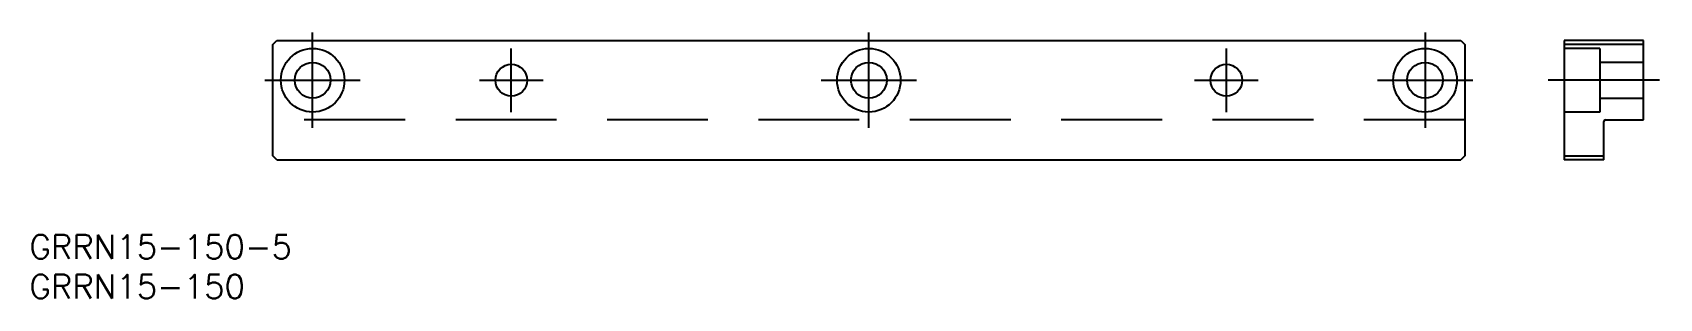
# Model space of a CAD drawing. Extents: x -105 to 100, y -17 to 16.
import ezdxf

# ---------------------------------------------------------------- set-up
doc = ezdxf.new("R2010")
doc.units = 0
doc.linetypes.add('CENTER', pattern=[50.8, 31.75, -6.35, 6.35, -6.35])
doc.linetypes.add('DASHED', pattern=[19.05, 12.7, -6.35])
doc.layers.get('0').update_dxf_attribs({"linetype": 'CONTINUOUS'})
doc.layers.add('CENTER', color=1, linetype='CENTER')
doc.styles.get("Standard").update_dxf_attribs({"font": 'txt.shx', "height": 3, "bigfont": 'bigfont.shx'})

msp = doc.modelspace()

# ---------------------------------------------------------------- linework, layer by layer
at = {"color": 7, "linetype": 'CONTINUOUS'}
for p, q in [((-75, 14.5), (-74.5, 15)), ((-75, 0.5), (-75, 14.5)), ((-74.5, 15), (74.5, 15)), ((74.5, 15), (75, 14.5)), ((75, 14.5), (75, 0.5)), ((87.5, 15), (87.5, 0)), ((97.5, 15), (87.5, 15)), ((97.5, 14.5), (87.5, 14.5)), ((97.5, 5), (97.5, 15)), ((92.5, 0), (92.5, 4.8)), ((92.7, 5), (97.5, 5)), ((-74.5, 0), (-75, 0.5)), ((-74.5, 0), (74.5, 0)), ((75, 0.5), (74.5, 0)), ((87.5, 0.5), (92.5, 0.5)), ((92.5, 0), (87.5, 0))]:
    msp.add_line(p, q, dxfattribs=at)
at = {"color": 3, "linetype": 'DASHED'}
for p, q in [((92, 14), (87.5, 14)), ((92, 14), (92, 6)), ((97.5, 12.25), (92, 12.25)), ((92, 7.75), (97.5, 7.75)), ((75, 5), (-75, 5)), ((92, 6), (87.5, 6))]:
    msp.add_line(p, q, dxfattribs=at)
at = {"color": 7, "linetype": 'CONTINUOUS'}
for centre, radius in [((-70, 10), 4), ((0, 10), 4), ((70, 10), 4), ((-70, 10), 2.25), ((-45, 10), 2), ((0, 10), 2.25), ((45, 10), 2), ((70, 10), 2.25)]:
    msp.add_circle(centre, radius, dxfattribs=at)
msp.add_arc((92.7, 4.8), 0.2, 90, 180, dxfattribs=at)
at = {"layer": 'CENTER', "color": 1, "linetype": 'CENTER'}
for p, q in [((-70, 4), (-70, 16)), ((0, 4), (0, 16)), ((70, 16), (70, 4)), ((-45, 6), (-45, 14)), ((45, 6), (45, 14)), ((-76, 10), (-64, 10)), ((-49, 10), (-41, 10)), ((-6, 10), (6, 10)), ((41, 10), (49, 10)), ((64, 10), (76, 10)), ((99.5, 10), (85.5, 10))]:
    msp.add_line(p, q, dxfattribs=at)

# ---------------------------------------------------------------- texts
at = {"color": 7, "linetype": 'CONTINUOUS'}
for s, p in [('GRRN15-150-5', (-105.64, -12.46)), ('GRRN15-150', (-105.64, -17.46))]:
    msp.add_text(s, height=3, dxfattribs=at).set_placement(p)

doc.saveas('drawing.dxf')
